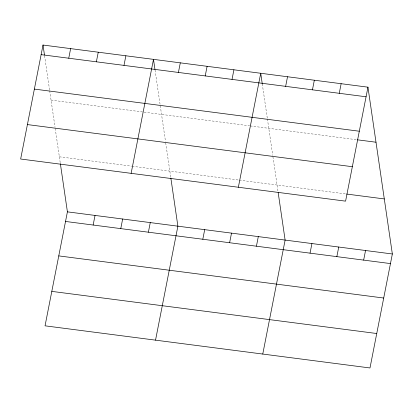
<?xml version="1.0" encoding="UTF-8"?>
<svg xmlns="http://www.w3.org/2000/svg" width="413" height="413" viewBox="0 0 413 413"><rect width="100%" height="100%" fill="white"/><g stroke="black" fill="none" stroke-linecap="round" stroke-linejoin="round"><path stroke-width="0.31" stroke-dasharray="2.06 1.55" d="M51.062 100.085L249.622 125.836M250.263 125.919L356.853 139.739M59.358 156.801L131.546 166.16M132.175 166.243L238.771 180.068M239.411 180.151L346.001 193.971M262.276 83.906L267.309 118.309M267.402 118.934L272.74 155.443M272.921 156.677L277.985 191.286M155.045 69.998L165.51 141.535M165.69 142.769L170.755 177.383M44.568 55.672L49.601 90.075M49.689 90.705L55.032 127.209M55.213 128.443L60.272 163.058"/><path stroke-width="0.62" d="M43.014 45.038L20.65 159.015L345.588 201.152L367.952 87.174L43.014 45.038L44.475 55.048M68.749 58.228L70.633 48.62M96.368 61.811L98.253 52.203M60.365 163.682L67.412 211.848L45.048 325.826L369.986 367.962L392.35 253.985L367.952 87.174M123.988 65.388L125.872 55.786M93.147 225.033L95.031 215.431M131.127 173.341L153.491 59.364L154.952 69.374M120.766 228.616L122.651 219.009M178.416 72.445L180.3 62.843M148.386 232.199L150.27 222.592M205.22 75.925L207.104 66.317M155.531 340.152L177.889 226.174L170.843 178.008M232.029 79.399L233.913 69.792M202.814 239.256L204.698 229.649M238.358 187.249L260.722 73.271L262.276 83.906M229.623 242.73L231.507 233.128M285.641 86.353L287.525 76.746M256.427 246.21L258.311 236.603M312.45 89.828L314.334 80.22M262.761 354.055L285.12 240.077L278.166 192.541M339.259 93.307L341.143 83.7M310.044 253.159L311.929 243.556M336.848 256.638L338.737 247.031M363.657 260.113L365.541 250.505M41.124 54.645L366.068 96.781M34.372 89.089L359.31 131.226M357.493 139.821L376 142.222M27.408 124.576L352.346 166.707M346.641 194.053L384.296 198.937M67.412 211.848L392.35 253.985M65.528 221.456L390.466 263.587M58.77 255.895L383.708 298.031M51.806 291.382L376.744 333.518"/></g></svg>
